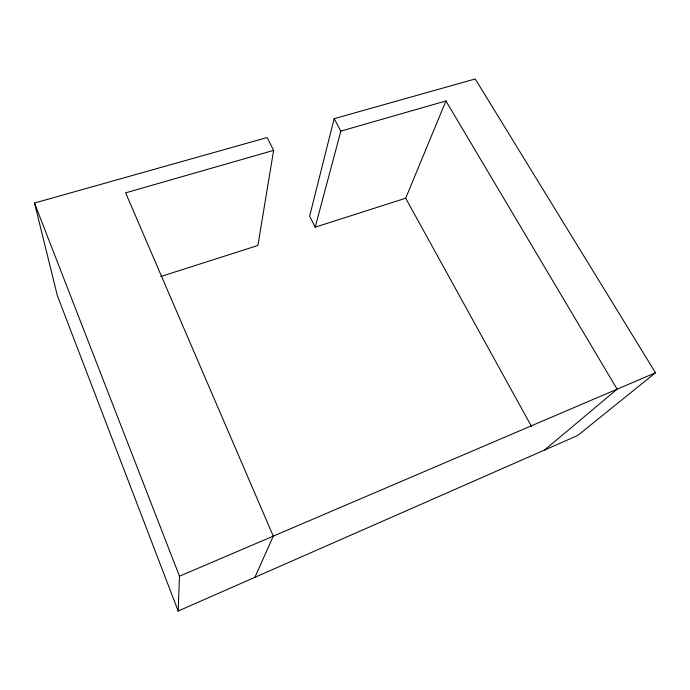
<?xml version="1.0" encoding="UTF-8"?>
<svg xmlns="http://www.w3.org/2000/svg" width="690" height="690" viewBox="0 0 690 690"><rect width="100%" height="100%" fill="white"/><g stroke="black" fill="none" stroke-linecap="round" stroke-linejoin="round"><path stroke-width="1.03" d="M544.514 450.053L617.127 389.177L445.921 100.964L405.686 198.228L315.209 227.157L309.646 216.151L334.141 118.68L475.229 78.962L655.5 372.773L577.677 435.485L178.167 611.038L179.486 576.21L34.5 203.041L267.142 137.543L273.62 150.394L257.896 245.476L160.83 276.509M315.209 227.157L340.843 131.117L334.141 118.68M254.886 577.323L273.274 536.13L125.632 192.855L273.62 150.394M179.486 576.21L655.5 372.773M340.843 131.117L445.921 100.964M405.686 198.228L531.516 426.472M178.167 611.038L57.348 295.613L34.5 203.041"/></g></svg>
